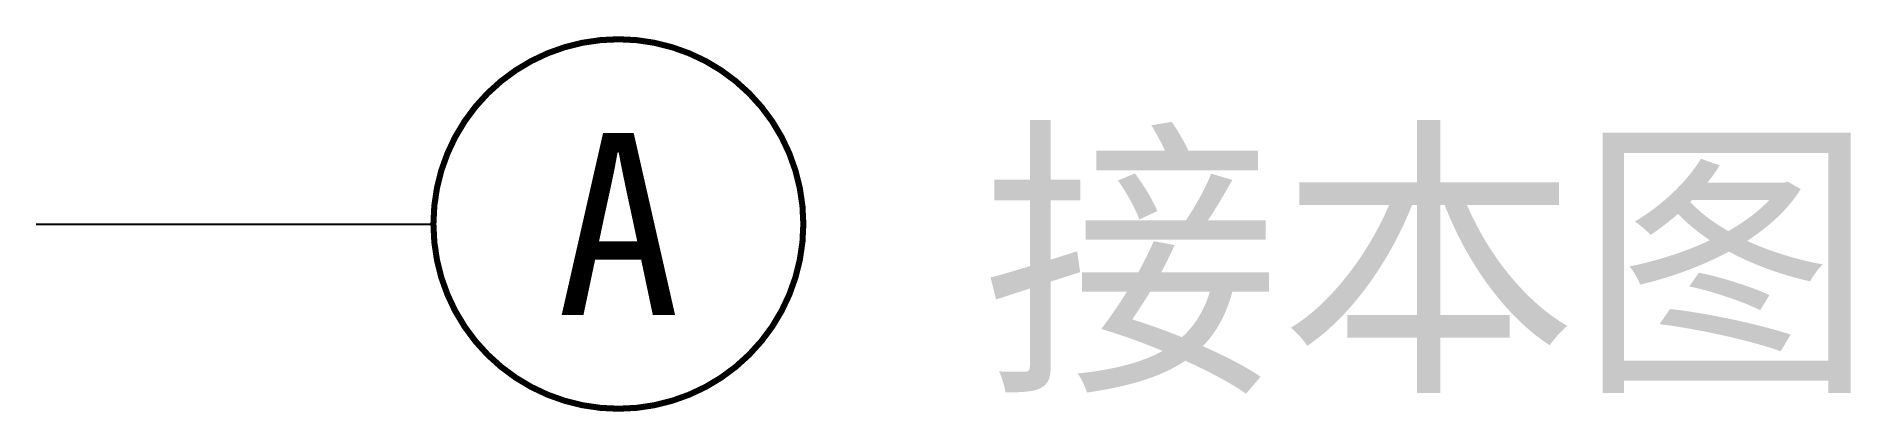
# Model space of a CAD drawing. Header units: millimetres. Extents: x 0 to 24.9, y -2.6 to 2.6.
import ezdxf
from ezdxf.enums import TextEntityAlignment as Align

# ---------------------------------------------------------------- set-up
doc = ezdxf.new("R2010")
doc.units = ezdxf.units.MM
doc.styles.add('CHINESE', font='TIMES.TTF')

msp = doc.modelspace()

# ---------------------------------------------------------------- linework, layer by layer
msp.add_line((0, 0), (5.458, 0))
at = {"const_width": 0.0833}
msp.add_lwpolyline([(5.458, 0, 1), (10.542, 0, 1)], format="xyb", close=True, dxfattribs=at)

# ---------------------------------------------------------------- texts
msp.add_text('A', height=2.5).set_placement((8, 0), align=Align.MIDDLE)
at = {"style": 'CHINESE'}
msp.add_text('接本图', height=3, dxfattribs=at).set_placement((13, -2))

doc.saveas('drawing.dxf')
